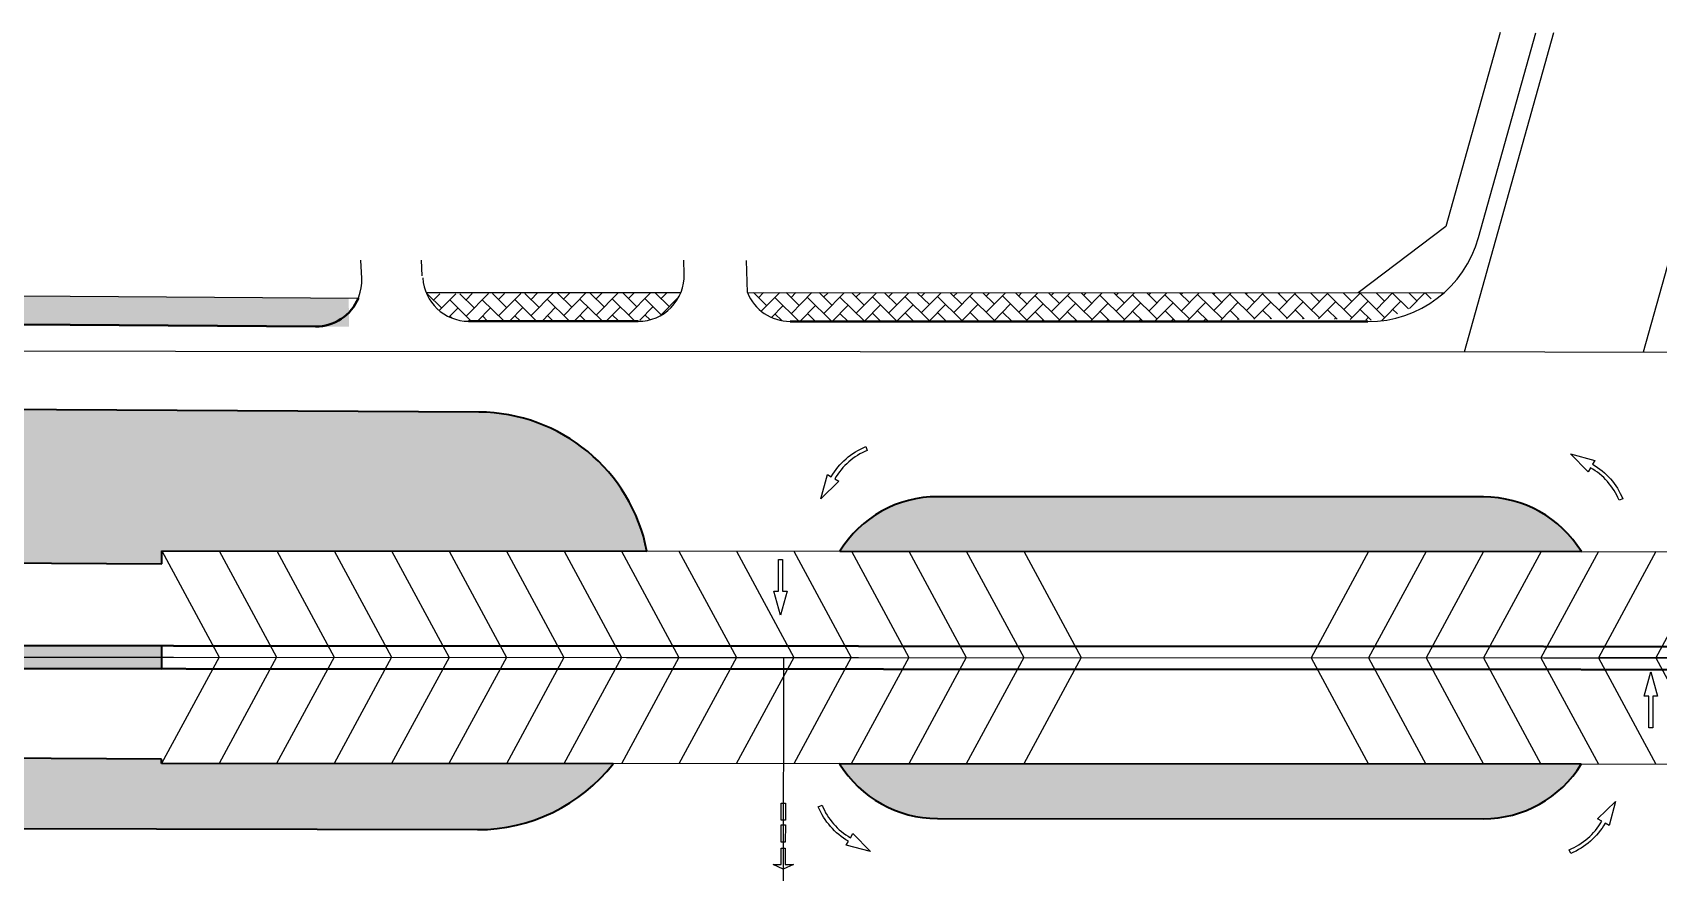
# Model space of a CAD drawing. Header units: millimetres. Extents: x -840588 to 786814, y -467537 to 194195.
# Drawn here: x -9389 to 273541, y 22755 to 168916 of the extents above; entities that cross this region are included whole.
import ezdxf

# ---------------------------------------------------------------- set-up
doc = ezdxf.new("R2010")
doc.units = ezdxf.units.MM
doc.header["$LTSCALE"] = 100
doc.header["$MEASUREMENT"] = 0
for name, color, linetype in [('1gt tim duong', 10, 'Continuous'), ('gthong-phan lanxe', 9, 'Continuous'), ('gthong-viahe', 5, 'Continuous'), ('timtuyen', 1, 'Continuous')]:
    doc.layers.add(name, color=color, linetype=linetype)
for name, color, linetype, lineweight in [('A-Area', 134, 'Continuous', 35), ('ahs-duongle NCV', 250, 'Continuous', 13), ('gthong-duong', 7, 'Continuous', 40)]:
    doc.layers.add(name, color=color, linetype=linetype, lineweight=lineweight)
pattern_1 = [(45.4236, (-516094, 50206.3), (-20.9103, 2828.35), [6000, -2000]), (135.4236, (-514690.3, 51631), (-20.9103, 2828.35), [6000, -2000])]

msp = doc.modelspace()

# ---------------------------------------------------------------- hatches: boundary and pattern name
at = {"layer": 'A-Area'}
h = msp.add_hatch(dxfattribs=at)
h.set_pattern_fill('HEX', color=256, scale=5000, angle=-360.02274, style=0)
h.set_pattern_definition([(359.97725918, (-616218387.1, -1205141167.6), (0.42965915, 1082.5316697), [625, -1250]), (119.97725918, (-616218387.1, -1205141167.6), (-937.714756, -540.8937391), [625, -1250]), (59.97725918, (-616217762.1, -1205141167.9), (-937.2850968, 541.6379306), [625, -1250])])
edge = h.paths.add_edge_path(flags=0)
edge.add_line((68262, 102873), (-164616, 104158))
edge.add_ellipse((-164890, 54146), major_axis=(-35350, 35378), ratio=1, start_angle=-45.2915, end_angle=-14.75976)
edge.add_line((-190060, 97363), (-212724, 84340))
edge.add_line((-212724, 84340), (-212726, 77790))
edge.add_line((-212726, 77790), (-165930, 77695))
edge.add_line((-165930, 77695), (-145273, 77551))
edge.add_line((-145273, 77551), (13098, 76449))
edge.add_line((13098, 76449), (13100, 78710))
edge.add_line((13100, 78710), (97531, 78670))
edge.add_ellipse((68097, 72873), major_axis=(-21205, 21222), ratio=1, start_angle=236.16419, end_angle=314.70663)
h = msp.add_hatch(dxfattribs=at)
h.set_pattern_fill('HEX', color=256, scale=5000, angle=-0.02274, style=0)
h.set_pattern_definition([(359.97725918, (-616218387.1, -1205141167.6), (0.42965915, 1082.5316697), [625, -1250]), (119.97725918, (-616218387.1, -1205141167.6), (-937.714756, -540.8937391), [625, -1250]), (59.97725918, (-616217762.1, -1205141167.9), (-937.2850968, 541.6379306), [625, -1250])])
edge = h.paths.add_edge_path(flags=0)
edge.add_line((243104, 88101), (148104, 88146))
edge.add_ellipse((148094, 68146), major_axis=(14148, 14137), ratio=1, start_angle=44.99543, end_angle=103.32719)
edge.add_line((131077, 78654), (260122, 78593))
edge.add_ellipse((243094, 68101), major_axis=(-14137, 14148), ratio=1, start_angle=256.66368, end_angle=314.99543)
h = msp.add_hatch(dxfattribs=at)
h.set_pattern_fill('HEX', color=256, scale=5000, angle=-360.02274, style=0)
h.set_pattern_definition([(359.97725918, (-616218387.1, -1205141167.6), (0.42965915, 1082.5316697), [625, -1250]), (119.97725918, (-616218387.1, -1205141167.6), (-937.714756, -540.8937391), [625, -1250]), (59.97725918, (-616217762.1, -1205141167.9), (-937.2850968, 541.6379306), [625, -1250])])
h.paths.add_polyline_path([(13092, 62209), (-104092, 62264), (-104092, 62263), (-165998, 62693), (-212732, 62789), (-212734, 58789), (-166016, 58693), (-104120, 58263), (13090, 58207)], flags=0)
h = msp.add_hatch(dxfattribs=at)
h.set_pattern_fill('HEX', color=256, scale=5000, angle=-360.02274, style=0)
h.set_pattern_definition([(359.97725918, (-616218387.1, -1205141167.6), (0.42965915, 1082.5316697), [625, -1250]), (119.97725918, (-616218387.1, -1205141167.6), (-937.714756, -540.8937391), [625, -1250]), (59.97725918, (-616217762.1, -1205141167.9), (-937.2850968, 541.6379306), [625, -1250])])
edge = h.paths.add_edge_path(flags=0)
edge.add_line((91673, 41673), (13082, 41710))
edge.add_line((13082, 41710), (13082, 42449))
edge.add_line((13082, 42449), (-145510, 43552))
edge.add_line((-145510, 43552), (-166083, 43695))
edge.add_line((-166083, 43695), (-212740, 43790))
edge.add_line((-212740, 43790), (-212742, 37167))
edge.add_line((-212742, 37167), (-211569, 36486))
edge.add_ellipse((-186480, 79736), major_axis=(35369, 35341), ratio=1, start_angle=194.9055, end_angle=213.42667)
edge.add_line((-196531, 30756), (68029, 30217))
edge.add_ellipse((68091, 60216), major_axis=(-21205, 21222), ratio=1, start_angle=134.9058, end_angle=186.84375)
h = msp.add_hatch(dxfattribs=at)
h.set_pattern_fill('HEX', color=256, scale=5000, angle=-0.02274, style=0)
h.set_pattern_definition([(359.97725918, (-616218387.1, -1205141167.6), (0.42965915, 1082.5316697), [625, -1250]), (119.97725918, (-616218387.1, -1205141167.6), (-937.714756, -540.8937391), [625, -1250]), (59.97725918, (-616217762.1, -1205141167.9), (-937.2850968, 541.6379306), [625, -1250])])
edge = h.paths.add_edge_path(flags=0)
edge.add_line((260103, 41593), (131061, 41654))
edge.add_ellipse((148085, 52146), major_axis=(14146, 14135), ratio=1, start_angle=166.66812, end_angle=224.99052)
edge.add_line((148074, 32148), (243077, 32102))
edge.add_ellipse((243087, 52102), major_axis=(14148, 14137), ratio=1, start_angle=224.99514, end_angle=283.32129)
at = {"layer": 'ahs-duongle NCV'}
h = msp.add_hatch(dxfattribs=at)
h.set_pattern_fill('AR-HBONE', color=256, scale=500, angle=-54.30732, style=0)
h.set_pattern_definition([(350.69267697, (-1335138483.6, -208504872.2), (2297.130009, 1650.2102055), [6000, -2000]), (80.69267697, (-1335136510, -208505195.7), (2297.130009, 1650.2102055), [6000, -2000])])
edge = h.paths.add_edge_path()
edge.add_arc((-840236, 195045), 67588, 269.71888, 269.78063)
edge.add_line((-840495, 127457), (-840568, 127458))
h.paths.add_polyline_path([(-190050, 124243), (-190052, 119243), (-165742, 119194), (-144983, 119049), (45679, 117723), (45638, 122723), (-144948, 124049), (-165719, 124194)])
h = msp.add_hatch(dxfattribs=at)
h.set_pattern_fill('AR-HBONE', color=256, scale=500, angle=-54.30732, style=0)
h.set_pattern_definition(pattern_1)
edge = h.paths.add_edge_path()
edge.add_arc((96022, 126663), 8000, 283.66654, 337.92246)
edge.add_line((103435, 123656), (59188, 123442))
edge.add_arc((66505, 126676), 8000, 203.84329, 266.34315)
edge.add_line((65995, 118692), (97912, 118889))
h = msp.add_hatch(dxfattribs=at)
h.set_pattern_fill('AR-HBONE', color=256, scale=500, angle=-54.30732, style=0)
h.set_pattern_definition(pattern_1)
edge = h.paths.add_edge_path()
edge.add_line((225509, 118767), (236189, 123598))
edge.add_line((236189, 123598), (115007, 123654))
edge.add_arc((122425, 126651), 8000, 201.99824, 269.97393)
edge.add_line((122421, 118651), (191259, 118619))
edge.add_arc((209907, -235490), 354601, 87.47824, 93.01452, ccw=False)

# ---------------------------------------------------------------- linework, layer by layer
msp.add_lwpolyline([(243104, 88101), (148104, 88146, 0.2601625), (131077, 78654), (260122, 78593, 0.2601625)], format="xyb", close=True)
at = {"layer": '1gt tim duong', "ltscale": 3}
for p, q in [((239788, 113347), (255324, 168913)), ((270934, 113333), (286472, 168900)), ((121271, 60151), (121252, 20402))]:
    msp.add_line(p, q, dxfattribs=at)
at = {"layer": '1gt tim duong'}
msp.add_line((288091, 60081), (263091, 60091), dxfattribs=at)
at = {"layer": '1gt tim duong', "ltscale": 5}
for points in [[(-103719, 113504), (611188, 113178)], [(-104095, 60254), (611167, 59928)]]:
    msp.add_lwpolyline(points, dxfattribs=at)
at = {"layer": 'A-Area'}
for p, q in [((68262, 102873), (-164616, 104158)), ((243104, 88101), (148104, 88146)), ((-145273, 77551), (13098, 76449)), ((13098, 76449), (13100, 78710)), ((13100, 78710), (97531, 78670)), ((131077, 78654), (260122, 78593)), ((13092, 62209), (-104092, 62264)), ((13090, 58207), (13092, 62209)), ((-104120, 58263), (13090, 58207)), ((13082, 42449), (-145510, 43552)), ((13082, 41710), (13082, 42449)), ((91673, 41673), (13082, 41710)), ((260103, 41593), (131061, 41654)), ((148074, 32148), (243077, 32102)), ((-196531, 30756), (68029, 30217))]:
    msp.add_line(p, q, dxfattribs=at)
for centre, radius, start, end in [((68097, 72873), 30000, 11.14145, 89.68389), ((148094, 68146), 20000, 89.97269, 148.30445), ((243094, 68101), 20000, 31.64094, 89.97269), ((68091, 60216), 30000, 269.88306, 321.82101), ((148085, 52146), 19998, 211.64538, 269.96778), ((243087, 52102), 20000, 269.97239, 328.29855)]:
    msp.add_arc(centre, radius, start, end, dxfattribs=at)
at = {"layer": 'gthong-duong'}
msp.add_lwpolyline([(-50576, 123393), (-50576, 123393, 0.4141053), (-45611, 118360), (39856, 117765, 0.3055658), (47306, 122712)], format="xyb", dxfattribs=at)
for points in [[(66502, 118677), (96019, 118664)], [(122424, 118651), (222958, 118605)], [(-212732, 62790), (-165998, 62695), (-145378, 62551), (-104092, 62264), (611167, 61930)], [(-212734, 58790), (-166016, 58695), (-145405, 58552), (-104120, 58264), (381407, 58033), (611166, 57928)]]:
    msp.add_lwpolyline(points, dxfattribs=at)
at = {"layer": 'gthong-phan lanxe', "ltscale": 8}
for points in [[(129610, 91614, -0.1655593), (135602, 96855), (135868, 96208, 0.1655593), (130216, 91264), (130934, 90849), (127805, 87791), (128932, 92006), (129610, 91614)], [(262081, 93794, -0.1655593), (267322, 87802), (266675, 87535, 0.1655593), (261731, 93188), (261316, 92470), (258258, 95598), (262472, 94471), (262081, 93794)], [(132589, 28190, -0.1655593), (127348, 34182), (127995, 34448, 0.1655593), (132939, 28796), (133354, 29514), (136411, 26385), (132197, 27513), (132589, 28190)], [(264263, 31307, -0.1655593), (258271, 26066), (258004, 26713, 0.1655593), (263657, 31657), (262939, 32072), (266067, 35130), (264940, 30915), (264263, 31307)]]:
    msp.add_lwpolyline(points, format="xyb", dxfattribs=at)
at = {"layer": 'gthong-phan lanxe', "ltscale": 2}
for points in [[(119624, 71722), (120407, 71721), (120409, 77221), (121109, 77221), (121107, 71721), (121936, 71721), (120755, 67509)], [(273363, 53430), (272580, 53431), (272578, 47931), (271878, 47931), (271880, 53431), (271051, 53431), (272232, 57643)]]:
    msp.add_lwpolyline(points, close=True, dxfattribs=at)
at = {"layer": 'gthong-phan lanxe', "ltscale": 8}
for points in [[(120907, 31844), (120908, 34844), (121608, 34844), (121607, 31844)], [(120905, 28053), (120907, 31053), (121607, 31052), (121605, 28052)], [(120905, 26963), (121605, 26963), (121604, 24163), (123004, 24163), (121254, 23347), (119504, 24164), (120904, 24163)]]:
    msp.add_lwpolyline(points, close=True, dxfattribs=at)
at = {"layer": 'gthong-viahe'}
for p, q in [((245980, 168916), (236541, 135157)), ((236541, 135157), (221309, 123606))]:
    msp.add_line(p, q, dxfattribs=at)
at = {"layer": 'gthong-viahe', "ltscale": 2}
msp.add_line((58392, 126599), (58270, 129294), dxfattribs=at)
for points in [[(122421, 118651), (222958, 118605, 0.3365613), (242228, 133219), (252200, 168881)], [(-190052, 119243), (-165742, 119194), (-144983, 119049), (39855, 117764, 0.4295685), (47902, 126125), (47759, 129298)]]:
    msp.add_lwpolyline(points, format="xyb", dxfattribs=at)
for points in [[(104019, 126870), (103957, 129276)], [(115007, 123654), (114862, 129272)], [(-190050, 124243), (-165719, 124194), (-144948, 124049), (47306, 122712)], [(59087, 123680), (103436, 123659)], [(59087, 123680), (103436, 123659)], [(115007, 123654), (236189, 123598)], [(115007, 123654), (236189, 123598)], [(66501, 118676), (96018, 118663)]]:
    msp.add_lwpolyline(points, dxfattribs=at)
at = {"layer": 'gthong-viahe'}
for points in [[(13100, 78712), (23091, 60206), (13082, 41712)], [(13100, 78712), (163097, 78642)], [(23100, 78709), (33091, 60203), (23082, 41709)], [(33100, 78704), (43091, 60198), (33082, 41704)], [(43100, 78699), (53091, 60193), (43083, 41699)], [(53100, 78696), (63091, 60190), (53082, 41696)], [(63098, 78690), (73089, 60184), (63080, 41690)], [(73099, 78685), (83090, 60179), (73081, 41685)], [(83099, 78681), (93090, 60175), (83081, 41681)], [(93100, 78679), (103091, 60173), (93082, 41679)], [(103097, 78671), (113089, 60165), (103080, 41671)], [(113097, 78666), (123088, 60160), (113079, 41666)], [(123097, 78661), (133089, 60155), (123080, 41661)], [(133097, 78657), (143088, 60151), (133079, 41657)], [(143097, 78653), (153088, 60147), (143079, 41653)], [(153098, 78647), (163089, 60141), (153080, 41647)], [(163097, 78642), (173089, 60137), (163080, 41642)], [(223100, 78612), (213091, 60116), (223082, 41612)], [(233099, 78607), (223090, 60111), (233081, 41607)], [(223100, 78612), (373100, 78541)], [(243100, 78603), (233091, 60107), (243082, 41603)], [(253100, 78597), (243091, 60101), (253082, 41597)], [(263100, 78592), (253091, 60096), (263082, 41592)], [(273100, 78588), (263091, 60091), (273082, 41588)], [(283100, 78583), (273091, 60086), (283082, 41583)], [(163080, 41639), (13082, 41710)], [(373160, 41539), (223082, 41612)]]:
    msp.add_lwpolyline(points, dxfattribs=at)
at = {"layer": 'gthong-viahe', "ltscale": 2}
for centre, start, end in [((66505, 126676), 183.23707, 269.97393), ((96022, 126663), 269.97393, 1.4846), ((122425, 126651), 201.99824, 269.97393)]:
    msp.add_arc(centre, 8000, start, end, dxfattribs=at)
at = {"layer": 'timtuyen', "ltscale": 2}
for p, q in [((-146056, 60277), (124763, 60153)), ((93982, 60167), (339147, 60054))]:
    msp.add_line(p, q, dxfattribs=at)

doc.saveas('drawing.dxf')
